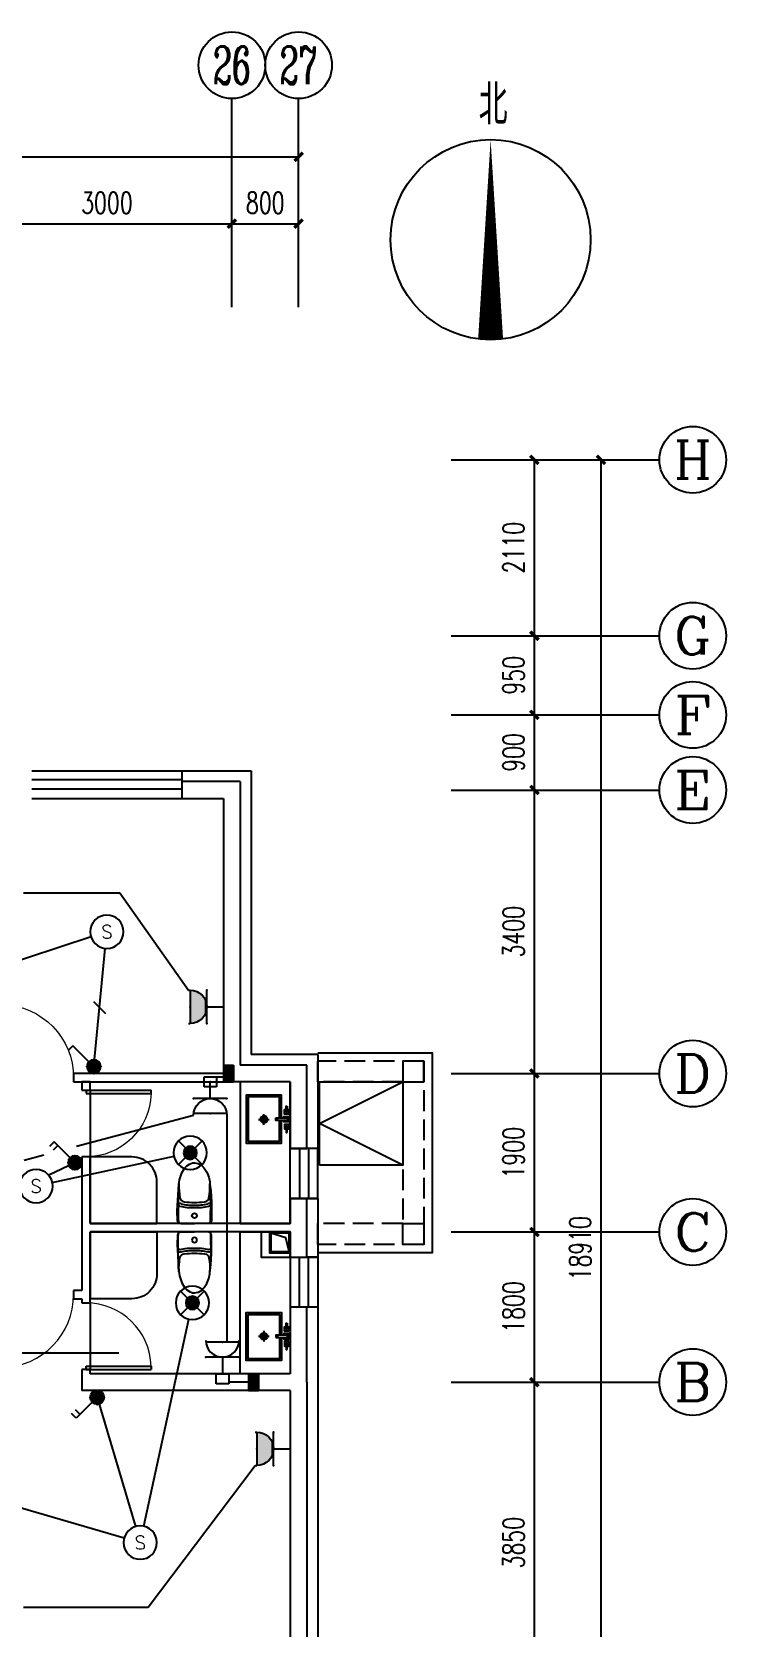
# Model space of a CAD drawing. Extents: x 4483434 to 4539506, y -104156 to -74067.
# Drawn here: x 4531178 to 4539506, y -93196 to -74067 of the extents above; entities that cross this region are included whole.
import ezdxf
from ezdxf.enums import TextEntityAlignment as Align

# ---------------------------------------------------------------- set-up
doc = ezdxf.new("R2010")
doc.units = 0
doc.header["$LTSCALE"] = 1000
doc.header["$MEASUREMENT"] = 0
doc.linetypes.add('DASH', pattern=[0.35, 0.25, -0.1])
for name, color, linetype in [('EQUIP-动力', 3, 'Continuous'), ('EQUIP-照明', 3, 'Continuous'), ('LAYER1', 4, 'Continuous'), ('LAYER2', 7, 'Continuous'), ('LVTRY', 7, 'Continuous'), ('SURFACE', 6, 'Continuous'), ('TEL_TEXT', 7, 'Continuous'), ('图层1', 7, 'Continuous')]:
    doc.layers.add(name, color=color, linetype=linetype)
doc.styles.add('_TCH_AXIS', font='COMPLEX', dxfattribs={"bigfont": 'GBCBIG'})
doc.styles.add('_TCH_DIM', font='SIMPLEX', dxfattribs={"bigfont": 'GBCBIG'})
doc.styles.add('_TCH_DIM_T3', font='SIMPLEX', dxfattribs={"width": 0.705882, "bigfont": 'GBCBIG'})
doc.styles.add('_TEL_ATTDEF', font='simplex.shx', dxfattribs={"width": 0.8, "height": 3, "bigfont": 'hztxt.shx'})
doc.styles.add('_TEL_DIM', font='SIMPLEX', dxfattribs={"width": 0.8, "height": 3.5, "bigfont": 'HZTXT'})
doc.styles.get("Standard").update_dxf_attribs({"font": 'gbenor.shx', "bigfont": 'gbcbig.shx'})

# ---------------------------------------------------------------- blocks, each defined once
blk = doc.blocks.new('20190804-秦皇岛紫金湾$0$紫金湾户型平面08.02$0$rhedjrjedj')
at = {"layer": 'LVTRY'}
for p, q in [((36789, 108637, 0), (36817, 108684, 0)), ((36817, 108684, 0), (36852, 108723, 0)), ((36852, 108723, 0), (36881, 108743, 0)), ((36881, 108743, 0), (36918, 108756, 0)), ((36918, 108756, 0), (36942, 108758, 0)), ((36942, 108758, 0), (36988, 108749, 0)), ((36988, 108749, 0), (37025, 108728, 0)), ((37025, 108728, 0), (37059, 108694, 0)), ((37059, 108694, 0), (37091, 108644, 0)), ((36736, 108183, 0), (36755, 108497, 0)), ((36755, 108497, 0), (36762, 108552, 0)), ((36762, 108552, 0), (36789, 108637, 0)), ((37091, 108644, 0), (37113, 108587, 0)), ((37113, 108587, 0), (37125, 108529, 0)), ((37125, 108529, 0), (37128, 108503, 0)), ((37128, 108503, 0), (37137, 108422, 0)), ((37137, 108422, 0), (37146, 108285, 0)), ((37146, 108285, 0), (37148, 108175, 0)), ((36738, 108066, 0), (36736, 108183, 0)), ((37148, 108175, 0), (37145, 108066, 0)), ((36751, 108039, 0), (36738, 108066, 0)), ((36778, 108028, 0), (36751, 108039, 0)), ((37105, 108028, 0), (36778, 108028, 0)), ((36778, 108028, 0), (36942, 108028, 0)), ((37105, 108028, 0), (36942, 108028, 0)), ((37133, 108039, 0), (37105, 108028, 0)), ((37145, 108066, 0), (37133, 108039, 0)), ((37145, 108066, 0), (37145, 108066, 0))]:
    blk.add_line(p, q, dxfattribs=at)
blk.add_circle((36942, 108124, 0), 29.6, dxfattribs=at)
for centre, radius, start, end in [((41058, 108225, 0), 4312, 176.3006, 182.4712), ((37855, 108497, 0), 1100, 179.6519, 188.297), ((36028, 108497, 0), 1100, 351.703, 0.3481), ((32825, 108225, 0), 4312, 357.5288, 3.6994), ((36770, 108246, 0), 24.1, 62.2033, 161.9404), ((36826, 108349, 0), 60, 190.4701, 264.6079), ((36918, 108802, 0), 552, 255.6185, 272.4575), ((36950, 109661, 0), 1378, 264.6079, 269.6591), ((36933, 109661, 0), 1378, 270.3409, 275.3921), ((36965, 108802, 0), 552, 267.5425, 284.3815), ((37057, 108349, 0), 60, 275.3921, 349.5299), ((37114, 108246, 0), 24.1, 18.0596, 117.7967), ((36763, 108221, 0), 18.2, 73.3813, 156.4724), ((36918, 108822, 0), 602, 255.6185, 272.2533), ((36965, 108822, 0), 602, 267.7467, 284.3815), ((37120, 108221, 0), 18.2, 23.5276, 106.6187)]:
    blk.add_arc(centre, radius, start, end, dxfattribs=at)
blk = doc.blocks.new('YQB08132737')
at = {"layer": 'LVTRY'}
for p, q in [((-67, 211), (59, 211)), ((-4, 147), (-4, 274))]:
    blk.add_line(p, q, dxfattribs=at)
for points in [[(13, 421), (288, 421), (288, 0), (-288, 0), (-288, 421), (-16, 421)], [(13, 400), (266, 400), (266, 21), (-266, 21), (-266, 400), (-16, 400)], [(13, 449), (31, 449), (31, 519), (-35, 519), (-35, 449), (-16, 449)], [(13, 454), (26, 454), (26, 513), (-30, 513), (-30, 454), (-16, 454)]]:
    blk.add_lwpolyline(points, dxfattribs=at)
for points in [[(-160, 490), (-87, 490), (-87, 477), (-160, 477)], [(-63, 510), (-63, 459), (-118, 459), (-118, 510)], [(13, 354), (13, 496), (-16, 496), (-16, 354)], [(60, 510), (60, 459), (114, 459), (114, 510)], [(156, 490), (84, 490), (84, 477), (156, 477)]]:
    blk.add_lwpolyline(points, close=True, dxfattribs=at)
for centre, radius in [((-94, 483, 0), 6.49), ((90, 483, 0), 6.49), ((-4, 211), 42.1), ((-4, 211), 23.7), ((-1, 367), 8.4)]:
    blk.add_circle(centre, radius, dxfattribs=at)
blk = doc.blocks.new('20190804-秦皇岛紫金湾$0$紫金湾户型平面08.02$0$A$C7AA55481')
for points in [[(0, 0), (0, 350), (300, 350), (300, 0)], [(0, 0), (0, 250), (250, 250), (250, 0)], [(15, 15), (15, 235), (235, 235), (235, 15)]]:
    blk.add_lwpolyline(points, close=True)
blk.add_lwpolyline([(235, 15), (68, 54), (15, 235)])
blk = doc.blocks.new('_ArchTick')
at = {"color": 0, "linetype": 'ByBlock', "const_width": 0.4}
blk.add_lwpolyline([(-0.5, -0.5), (0.5, 0.5)], dxfattribs=at)
blk = doc.blocks.new('$equip$00001238')
for p, q in [((0.5, 0.5), (-0.5, 0.5)), ((0.497, 0.95), (-0.497, 0.95)), ((0, 0.5), (0, 0))]:
    blk.add_line(p, q)
blk.add_arc((0, 1), 0.5, 180, 0)
for p in [(-0.5, 0.5), (0, 0.95), (0.5, 0.5), (0, 0)]:
    blk.add_point(p)
at = {"flags": 9}
blk.add_attdef('A', (0, 0), '', height=0.00002, dxfattribs=at)
blk = doc.blocks.new('M')
at = {"layer": 'LAYER2', "color": 3}
for p, q in [((768307, 402424), (768307, 402544)), ((768307, 402544), (768457, 402544)), ((768457, 402544), (768457, 402424)), ((768457, 402424), (768307, 402424))]:
    blk.add_line(p, q, dxfattribs=at)
blk = doc.blocks.new('$equip$00001838')
blk.add_circle((0, 0), 0.5)
at = {"color": 7, "style": '_TEL_DIM'}
blk.add_attdef('$TEXT$', text='', height=0.4, dxfattribs=at).set_placement((0, 0), align=Align.MIDDLE_CENTER)
at = {"color": 7, "style": '_TEL_DIM', "flags": 1}
blk.add_attdef('A', text='', height=0.00002, dxfattribs=at).set_placement((0, 0), align=Align.MIDDLE_CENTER)
blk = doc.blocks.new('$equip$00001149')
for p, q in [((-0.354, 0.354), (0.354, -0.354)), ((0.354, 0.354), (-0.354, -0.354))]:
    blk.add_line(p, q)
for radius in [0.5, 0.2]:
    blk.add_circle((0, 0), radius)
for points in [[(-0.173, 0.1), (0.173, 0.1), (-0.2, 0), (0.2, 0)], [(-0.173, -0.1), (0.173, -0.1), (-0.2, 0), (0.2, 0)], [(-0.1, 0.173), (0.1, 0.173), (-0.173, 0.1), (0.173, 0.1)], [(0, 0.2), (0, 0.2), (-0.1, 0.173), (0.1, 0.173)], [(-0.1, -0.173), (0.1, -0.173), (-0.173, -0.1), (0.173, -0.1)], [(0, -0.2), (0, -0.2), (-0.1, -0.173), (0.1, -0.173)]]:
    blk.add_solid(points)
at = {"flags": 9}
blk.add_attdef('A', (0, 0), '', height=0.00002, dxfattribs=at)
blk = doc.blocks.new('$equip$00001962')
for p, q in [((0.147, 0.356), (0.625, 0.833)), ((0.625, 0.833), (0.766, 0.692))]:
    blk.add_line(p, q)
blk.add_circle((0, 0.208), 0.208)
for p in [(-0.208, 0.208), (0, 0.417), (0, 0), (0.208, 0.208)]:
    blk.add_point(p)
for points in [[(-0.18, 0.313), (0.18, 0.313), (-0.208, 0.208), (0.208, 0.208)], [(-0.18, 0.104), (0.18, 0.104), (-0.208, 0.208), (0.208, 0.208)], [(-0.104, 0.389), (0.104, 0.389), (-0.18, 0.313), (0.18, 0.313)], [(-0.104, 0.028), (0.104, 0.028), (-0.18, 0.104), (0.18, 0.104)], [(0, 0.417), (0, 0.417), (-0.104, 0.389), (0.104, 0.389)], [(0, 0), (0, 0), (-0.104, 0.028), (0.104, 0.028)]]:
    blk.add_solid(points)
at = {"layer": 'TEL_TEXT', "style": '_TEL_DIM', "flags": 1}
blk.add_attdef('A', text='', height=0.00002, dxfattribs=at).set_placement((0, 0), align=Align.MIDDLE_CENTER)
blk = doc.blocks.new('$equip$00001963')
for p, q in [((0.147, 0.356), (0.625, 0.833)), ((0.512, 0.72), (0.653, 0.579)), ((0.625, 0.833), (0.766, 0.692))]:
    blk.add_line(p, q)
blk.add_circle((0, 0.208), 0.208)
for p in [(-0.208, 0.208), (0, 0.417), (0, 0), (0.208, 0.208)]:
    blk.add_point(p)
for points in [[(-0.18, 0.313), (0.18, 0.313), (-0.208, 0.208), (0.208, 0.208)], [(-0.18, 0.104), (0.18, 0.104), (-0.208, 0.208), (0.208, 0.208)], [(-0.104, 0.389), (0.104, 0.389), (-0.18, 0.313), (0.18, 0.313)], [(-0.104, 0.028), (0.104, 0.028), (-0.18, 0.104), (0.18, 0.104)], [(0, 0.417), (0, 0.417), (-0.104, 0.389), (0.104, 0.389)], [(0, 0), (0, 0), (-0.104, 0.028), (0.104, 0.028)]]:
    blk.add_solid(points)
at = {"layer": 'TEL_TEXT', "style": '_TEL_DIM', "flags": 1}
blk.add_attdef('A', text='', height=0.00002, dxfattribs=at).set_placement((0, 0), align=Align.MIDDLE_CENTER)
blk = doc.blocks.new('$equip$00001237')
for p, q in [((-0.5, 1.05), (-0.5, 1)), ((-0.5, 1), (0.5, 1)), ((0.5, 1.05), (0.5, 1)), ((0.5, 0.5), (-0.5, 0.5)), ((0, 0.5), (0, 0))]:
    blk.add_line(p, q)
blk.add_arc((0, 1), 0.5, 180, 0)
for p in [(0, 1), (-0.5, 0.5), (0.5, 0.5), (0, 0)]:
    blk.add_point(p)
for points in [[(0.433, 0.75), (-0.433, 0.75), (0.5, 1), (-0.5, 1)], [(0.25, 0.567), (-0.25, 0.567), (0.433, 0.75), (-0.433, 0.75)], [(0, 0.5), (0, 0.5), (0.25, 0.567), (-0.25, 0.567)]]:
    blk.add_solid(points)
at = {"flags": 9}
blk.add_attdef('A', (0, 0), '', height=0.00002, dxfattribs=at)
blk = doc.blocks.new('$TCHSYS$WIN2D')
for p, q in [((-0.5, 0.5), (0.5, 0.5)), ((0.5, 0.167), (-0.5, 0.167)), ((0.5, -0.167), (-0.5, -0.167)), ((-0.5, -0.5), (0.5, -0.5))]:
    blk.add_line(p, q)
blk = doc.blocks.new('$TCHSYS$DOOR2D')
for p, q in [((0.45, 0.975), (0.5, 0.975)), ((0.45, 0), (0.45, 0.975)), ((0.5, 0), (0.5, 0.975)), ((0.5, 0), (0.45, 0))]:
    blk.add_line(p, q)
at = {"lineweight": 13}
blk.add_arc((0.475, 0), 0.975, 91.4693, 180, dxfattribs=at)
blk = doc.blocks.new('20190804-秦皇岛紫金湾$0$紫金湾户型平面08.02$0$$WINLIB2D$00000001')
at = {"color": 0}
for points in [[(-0.5, 0.5), (-0.5, -0.5)], [(-0.5, 0.5), (0.5, 0.5)], [(0.5, -0.5), (0.5, 0.5)], [(0.5, 0.167), (-0.5, 0.167)], [(0.5, -0.167), (-0.5, -0.167)], [(-0.5, -0.5), (0.5, -0.5)]]:
    blk.add_lwpolyline(points, dxfattribs=at)

msp = doc.modelspace()

# ---------------------------------------------------------------- hatches: boundary and pattern name
at = {"layer": '图层1'}
for points in [[(4533478, -86658), (4533598, -86658), (4533598, -86458), (4533478, -86458)], [(4533778, -90358), (4533898, -90358), (4533898, -90158), (4533778, -90158)]]:
    msp.add_hatch(color=7, dxfattribs=at).paths.add_polyline_path(points)

# ---------------------------------------------------------------- linework, layer by layer
at = {"color": 7}
for p, q in [((4533578, -77367), (4533578, -74867)), ((4534378, -77367), (4534378, -74867)), ((4534378, -77367), (4534378, -75317)), ((4487178, -75567), (4534378, -75567)), ((4533578, -77367), (4533578, -76117)), ((4533578, -77367), (4533578, -76117)), ((4534378, -77367), (4534378, -76117)), ((4530578, -76367), (4533578, -76367)), ((4533578, -76367), (4534378, -76367)), ((4536206, -79198), (4538706, -79198)), ((4536206, -79198), (4537456, -79198)), ((4536206, -79198), (4538256, -79198)), ((4537206, -81308), (4537206, -79198)), ((4538006, -98108), (4538006, -79198)), ((4536206, -81308), (4538706, -81308)), ((4536206, -81308), (4537456, -81308)), ((4536206, -81308), (4537456, -81308)), ((4537206, -82258), (4537206, -81308)), ((4536206, -82258), (4538706, -82258)), ((4536206, -82258), (4537456, -82258)), ((4536206, -82258), (4537456, -82258)), ((4537206, -83158), (4537206, -82258)), ((4533678, -83058), (4532978, -83058)), ((4532978, -83058), (4532978, -83258)), ((4533678, -83058), (4533678, -86458)), ((4536206, -83158), (4538706, -83158)), ((4536206, -83158), (4537456, -83158)), ((4536206, -83158), (4537456, -83158)), ((4537206, -86558), (4537206, -83158)), ((4532978, -83258), (4533478, -83258)), ((4533478, -83258), (4533478, -86558)), ((4534478, -86458), (4533678, -86458)), ((4534478, -87458), (4534478, -86458)), ((4533478, -86558), (4531678, -86558)), ((4531678, -86558), (4531678, -86658)), ((4536206, -86558), (4538706, -86558)), ((4536206, -86558), (4537456, -86558)), ((4536206, -86558), (4537456, -86558)), ((4537206, -88458), (4537206, -86558)), ((4531678, -86658), (4533578, -86658)), ((4531778, -86658), (4531778, -86758)), ((4531878, -86658), (4531778, -86658)), ((4531778, -86758), (4531878, -86758)), ((4531878, -86758), (4531878, -86658)), ((4531878, -86758), (4531878, -87558)), ((4534278, -86658), (4533578, -86658)), ((4534278, -86658), (4534278, -87458)), ((4531878, -87558), (4531778, -87558)), ((4531778, -87558), (4531778, -88458)), ((4531878, -88358), (4531878, -87558)), ((4534278, -87458), (4534478, -87458)), ((4534478, -88058), (4534278, -88058)), ((4534278, -88058), (4534278, -88358)), ((4534478, -88458), (4534478, -88058)), ((4534278, -88358), (4531878, -88358)), ((4531778, -88458), (4531778, -89158)), ((4534278, -88458), (4531878, -88458)), ((4531878, -88458), (4531878, -89258)), ((4534278, -88458), (4534278, -88758)), ((4534478, -88758), (4534478, -88458)), ((4536206, -88458), (4538706, -88458)), ((4536206, -88458), (4537456, -88458)), ((4536206, -88458), (4537456, -88458)), ((4537206, -90258), (4537206, -88458)), ((4534278, -88758), (4534478, -88758)), ((4531778, -89158), (4531678, -89158)), ((4531678, -89158), (4531678, -89258)), ((4531678, -89258), (4531778, -89258)), ((4531778, -89258), (4531778, -89308)), ((4531778, -89308), (4531878, -89308)), ((4531878, -89308), (4531878, -89258)), ((4531878, -89308), (4531878, -90108)), ((4534478, -89358), (4534278, -89358)), ((4534278, -89358), (4534278, -90158)), ((4534478, -90258), (4534478, -89358)), ((4531878, -90108), (4531778, -90108)), ((4531778, -90108), (4531778, -90358)), ((4531878, -90158), (4531878, -90108)), ((4534278, -90158), (4531878, -90158)), ((4534478, -90258), (4534478, -94608)), ((4536206, -90258), (4538706, -90258)), ((4536206, -90258), (4537456, -90258)), ((4536206, -90258), (4537456, -90258)), ((4537206, -94108), (4537206, -90258)), ((4534278, -90358), (4531778, -90358)), ((4534278, -90358), (4534278, -94408))]:
    msp.add_line(p, q, dxfattribs=at)
at = {"color": 7, "linetype": 'DASH'}
for p, q in [((4535878, -86408), (4534608, -86408)), ((4534608, -86658), (4534608, -86408)), ((4535878, -86408), (4535878, -88608)), ((4535628, -86658), (4534608, -86658)), ((4535628, -86658), (4535628, -88358)), ((4535628, -88358), (4534608, -88358)), ((4534608, -88608), (4534608, -88358)), ((4535878, -88608), (4534608, -88608))]:
    msp.add_line(p, q, dxfattribs=at)
at = {"color": 7}
for points, format in [([(4536681, -77759, 300, 0, 0), (4536681, -75359, 0, 0, 0)], "xyseb"), ([(4531878, -88358), (4532678, -88358), (4532678, -87858, 0.414214), (4532378, -87558), (4531878, -87558), (4531878, -88358)], "xyb"), ([(4531878, -88458), (4532678, -88458), (4532678, -88958, -0.414214), (4532378, -89258), (4531878, -89258), (4531878, -88458)], "xyb")]:
    msp.add_lwpolyline(points, format=format, dxfattribs=at)
for points in [[(4534608, -86308), (4535978, -86308), (4535978, -88708), (4534608, -88708)], [(4535628, -87658), (4534628, -87158), (4535628, -86658)]]:
    msp.add_lwpolyline(points, dxfattribs=at)
for points in [[(4535628, -86658), (4535878, -86658), (4535878, -86408), (4535628, -86408)], [(4534278, -86658), (4533678, -86658), (4533678, -88358), (4534278, -88358)], [(4534628, -87658), (4534628, -86658), (4535628, -86658), (4535628, -87658)], [(4535628, -88358), (4535878, -88358), (4535878, -88608), (4535628, -88608)], [(4534278, -90158), (4533678, -90158), (4533678, -88458), (4534278, -88458)]]:
    msp.add_lwpolyline(points, close=True, dxfattribs=at)
for centre, radius in [((4533578, -74467), 400), ((4534378, -74467), 400), ((4536681, -76559), 1200), ((4539106, -79198), 400), ((4539106, -81308), 400), ((4539106, -82258), 400), ((4539106, -83158), 400), ((4539106, -86558), 400), ((4539106, -88458), 400), ((4539106, -90258), 400)]:
    msp.add_circle(centre, radius, dxfattribs=at)
at = {"layer": 'SURFACE'}
for p, q in [((4532978, -82928), (4532978, -83058)), ((4532978, -82928), (4533808, -82928)), ((4533808, -82928), (4533808, -86328)), ((4534608, -86328), (4533808, -86328)), ((4534608, -86328), (4534608, -87458)), ((4534608, -87458), (4534478, -87458)), ((4534608, -88058), (4534478, -88058)), ((4534608, -88058), (4534608, -88458)), ((4534608, -88458), (4534608, -88758)), ((4534608, -88758), (4534478, -88758)), ((4534608, -89358), (4534478, -89358)), ((4534608, -89358), (4534608, -90258)), ((4534608, -90258), (4534608, -94738))]:
    msp.add_line(p, q, dxfattribs=at)
at = {"layer": 'TEL_TEXT', "color": 0}
for p, q in [((4531919, -85695), (4532061, -85836)), ((4530378, -89906), (4532222, -89906))]:
    msp.add_line(p, q, dxfattribs=at)
at = {"layer": '图层1', "color": 4}
for p, q in [((4531078, -84390), (4532233, -84390)), ((4532233, -84390), (4533058, -85558)), ((4531888, -84920), (4530485, -85380)), ((4531921, -86474), (4532059, -85057)), ((4533393, -86598), (4533478, -86598)), ((4531713, -87429), (4533118, -87058)), ((4533518, -87058), (4533518, -89778)), ((4531086, -87595), (4531321, -87533)), ((4531423, -87866), (4532883, -87550)), ((4531695, -87627), (4531380, -87778)), ((4532520, -91987), (4533061, -89503)), ((4533778, -90258), (4533540, -90258)), ((4531961, -90441), (4532421, -91991)), ((4528320, -90964), (4532286, -92127)), ((4532572, -92958), (4533858, -91258)), ((4531078, -92958), (4532572, -92958))]:
    msp.add_line(p, q, dxfattribs=at)
at = {"layer": '图层1', "color": 7}
for p, q in [((4533478, -86458), (4533478, -86658)), ((4533478, -86458), (4533598, -86458)), ((4533478, -86458), (4533598, -86458)), ((4533598, -86658), (4533598, -86458)), ((4533598, -86458), (4533598, -86658)), ((4533478, -86658), (4533598, -86658)), ((4533478, -86658), (4533598, -86658)), ((4533778, -90158), (4533778, -90358)), ((4533778, -90158), (4533898, -90158)), ((4533778, -90158), (4533898, -90158)), ((4533898, -90358), (4533898, -90158)), ((4533898, -90158), (4533898, -90358)), ((4533778, -90358), (4533898, -90358)), ((4533778, -90358), (4533898, -90358))]:
    msp.add_line(p, q, dxfattribs=at)

# ---------------------------------------------------------------- block references
at = {"color": 7, "xscale": 100, "yscale": 100, "zscale": 100}
for p in [(4534378, -75567), (4533578, -76367), (4534378, -76367)]:
    msp.add_blockref('_ArchTick', p, dxfattribs=at)
at = {"color": 7}
for name, p, xscale, yscale, zscale, rotation in [('_ArchTick', (4533578, -76367), 100, 100, 100, 180), ('_ArchTick', (4537206, -79198), 100, 100, 100, 90), ('_ArchTick', (4538006, -79198), 100, 100, 100, 90), ('_ArchTick', (4537206, -81308), 100, 100, 100, 90), ('_ArchTick', (4537206, -81308), 100, 100, 100, 270), ('_ArchTick', (4537206, -82258), 100, 100, 100, 90), ('_ArchTick', (4537206, -82258), 100, 100, 100, 270), ('$TCHSYS$WIN2D', (4532078, -83093), 1800, -330, 330, 359.9999999999978), ('_ArchTick', (4537206, -83158), 100, 100, 100, 90), ('_ArchTick', (4537206, -83158), 100, 100, 100, 270), ('$TCHSYS$DOOR2D', (4531228, -86608), 900, -900, 100, 180.0000000001645), ('_ArchTick', (4537206, -86558), 100, 100, 100, 90), ('_ArchTick', (4537206, -86558), 100, 100, 100, 270), ('$TCHSYS$DOOR2D', (4531828, -87158), -800, 800, 100, 270.0000000004447), ('20190804-秦皇岛紫金湾$0$紫金湾户型平面08.02$0$$WINLIB2D$00000001', (4534443, -87758), -600, -330, 330, 270.0000000000281), ('_ArchTick', (4537206, -88458), 100, 100, 100, 90), ('_ArchTick', (4537206, -88458), 100, 100, 100, 270), ('20190804-秦皇岛紫金湾$0$紫金湾户型平面08.02$0$$WINLIB2D$00000001', (4534443, -89058), 600, -330, 330, 270), ('$TCHSYS$DOOR2D', (4531228, -89208), 900, 900, 100, 180), ('$TCHSYS$DOOR2D', (4531828, -89708), 800, 800, 100, 270.0000000011205), ('_ArchTick', (4537206, -90258), 100, 100, 100, 90), ('_ArchTick', (4537206, -90258), 100, 100, 100, 270)]:
    msp.add_blockref(name, p, dxfattribs=dict(at, xscale=xscale, yscale=yscale, zscale=zscale, rotation=rotation))
at = {"color": 7, "extrusion": (0, 0, -1)}
for name, p, zscale, rotation in [('YQB08132737', (-4533750, -87104), -1.000000000000002, 90), ('20190804-秦皇岛紫金湾$0$紫金湾户型平面08.02$0$rhedjrjedj', (-4496186, 19570, 0), -1, 180), ('20190804-秦皇岛紫金湾$0$紫金湾户型平面08.02$0$A$C7AA55481', (-4534278, -88458), -1.000000000000001, 270)]:
    msp.add_blockref(name, p, dxfattribs=dict(at, zscale=zscale, rotation=rotation))
at = {"color": 7}
msp.add_blockref('20190804-秦皇岛紫金湾$0$紫金湾户型平面08.02$0$rhedjrjedj', (4496186, -196386, 0), dxfattribs=at)
at = {"color": 7, "rotation": 270}
msp.add_blockref('YQB08132737', (4533750, -89712), dxfattribs=at)
at = {"layer": 'EQUIP-动力', "color": 4, "xscale": -400, "yscale": 400, "zscale": 400}
for name, p, rotation in [('$equip$00001237', (4533478, -85758), 90), ('$equip$00001238', (4533318, -86658), 180), ('$equip$00001237', (4534278, -91058), 90)]:
    msp.add_blockref(name, p, dxfattribs=dict(at, rotation=rotation))
at = {"layer": 'EQUIP-动力', "color": 4, "xscale": 400, "yscale": 400, "zscale": 400}
msp.add_blockref('$equip$00001238', (4533463, -90158), dxfattribs=at)
at = {"layer": 'EQUIP-照明', "color": 4}
ref = msp.add_blockref('$equip$00001838', (4532078, -84858), dxfattribs=dict(at, xscale=-400, yscale=400, zscale=400))
ref.add_attrib('$TEXT$', 'S', dxfattribs={"layer": '0', "color": 7, "height": 160, "style": '_TEL_ATTDEF'}).set_placement((4532078, -84858), align=Align.MIDDLE_CENTER)
at = {"layer": 'EQUIP-照明', "color": 4, "xscale": -400, "yscale": 400, "zscale": 400}
for name, p in [('$equip$00001962', (4531921, -86558)), ('$equip$00001963', (4531695, -87710)), ('$equip$00001149', (4533078, -87508)), ('$equip$00001149', (4533103, -89308))]:
    msp.add_blockref(name, p, dxfattribs=at)
at = {"layer": 'EQUIP-照明', "color": 4}
ref = msp.add_blockref('$equip$00001838', (4531228, -87908), dxfattribs=dict(at, xscale=-400, yscale=400, zscale=400))
ref.add_attrib('$TEXT$', 'S', dxfattribs={"layer": '0', "color": 7, "height": 160, "style": '_TEL_ATTDEF'}).set_placement((4531228, -87908), align=Align.MIDDLE_CENTER)
at = {"layer": 'EQUIP-照明', "color": 4, "xscale": 400, "yscale": 400, "zscale": 400, "rotation": 180}
msp.add_blockref('$equip$00001963', (4531961, -90358), dxfattribs=at)
at = {"layer": 'EQUIP-照明', "color": 4}
ref = msp.add_blockref('$equip$00001838', (4532478, -92183), dxfattribs=dict(at, xscale=-400, yscale=400, zscale=400))
ref.add_attrib('$TEXT$', 'S', dxfattribs={"layer": '0', "color": 7, "height": 160, "style": '_TEL_ATTDEF'}).set_placement((4532478, -92183), align=Align.MIDDLE_CENTER)
at = {"layer": 'LAYER1', "color": 0, "rotation": 180}
for p in [(5301700, 315826), (5301847, 312266)]:
    msp.add_blockref('M', p, dxfattribs=at)

# ---------------------------------------------------------------- texts
at = {"color": 7, "style": '_TCH_AXIS'}
for s, height, width, p, p2 in [('26', 452.5, 0.617647, (4533352, -74694), (4533804, -74694)), ('27', 452.5, 0.617647, (4534152, -74694), (4534604, -74694)), ('H', 453, 1.05, (4538880, -79424), (4539332, -79424)), ('G', 453, 1.166667, (4538880, -81534), (4539332, -81534)), ('F', 453, 1.3125, (4538880, -82484), (4539332, -82484)), ('E', 453, 1.3125, (4538880, -83384), (4539332, -83384)), ('D', 453, 1.235294, (4538880, -86784), (4539332, -86784)), ('C', 453, 1.4, (4538880, -88684), (4539332, -88684)), ('B', 453, 1.235294, (4538880, -90484), (4539332, -90484))]:
    msp.add_text(s, height=height, dxfattribs=dict(at, width=width)).set_placement(p, p2, align=Align.FIT)
at = {"color": 7, "style": '_TCH_DIM'}
msp.add_text('北', height=482, dxfattribs=at).set_placement((4536538, -75180))
at = {"color": 7, "char_height": 255, "attachment_point": 5, "style": '_TCH_DIM_T3'}
for s, insert in [('\\A1;3000', (4532078, -76117)), ('\\A1;800', (4533978, -76117))]:
    msp.add_mtext(s, dxfattribs=dict(at, insert=insert))
at = {"color": 7, "char_height": 255, "attachment_point": 5, "rotation": 90, "style": '_TCH_DIM_T3'}
for s, insert in [('\\A1;2110', (4536956, -80253)), ('\\A1;950', (4536956, -81783)), ('\\A1;900', (4536956, -82708)), ('\\A1;3400', (4536956, -84858)), ('\\A1;1900', (4536956, -87508)), ('\\A1;18910', (4537756, -88653)), ('\\A1;1800', (4536956, -89358)), ('\\A1;3850', (4536956, -92183))]:
    msp.add_mtext(s, dxfattribs=dict(at, insert=insert))

doc.saveas('drawing.dxf')
